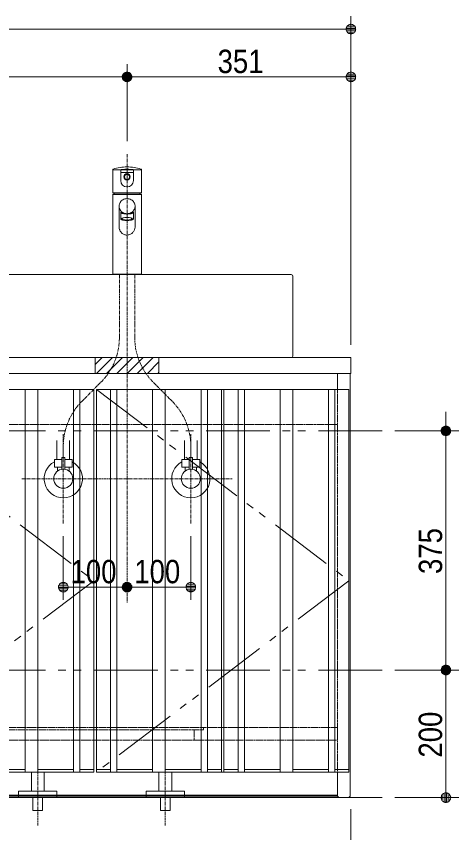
# Model space of a CAD drawing. Units: millimetres, scale not verified. Extents: x -6062 to 6062, y -3045 to 3045.
# Drawn here: x -4646 to -3952, y -2125 to -845 of the extents above; entities that cross this region are included whole.
import ezdxf
from ezdxf.enums import TextEntityAlignment as Align

# ---------------------------------------------------------------- set-up
doc = ezdxf.new("R2010")
doc.units = ezdxf.units.MM
doc.header["$LTSCALE"] = 20
for name, pattern in [('CHAIN1', [8, 5, -1, 1, -1]), ('DASHED1', [1.8, 1.2, -0.6]), ('DOUBLE_CHAIN1', [8.8, 5, -1, 0.6, -0.6, 0.6, -1])]:
    doc.linetypes.add(name, pattern=pattern)
for name, color, linetype, lineweight in [('0-1_5ボウル・キャビネット', 7, 'Continuous', 9), ('0-2_2寸法-1', 7, 'Continuous', 9), ('0-3_0', 7, 'Continuous', 9), ('0-4_2寸法-2', 7, 'Continuous', 9), ('0-5_4給排水', 7, 'Continuous', 9)]:
    doc.layers.add(name, color=color, linetype=linetype, lineweight=lineweight)
doc.styles.add('ＭＳ Ｐゴシック', font='')
doc.styles.get('ＭＳ Ｐゴシック').set_extended_font_data('MS PGothic')

# ---------------------------------------------------------------- blocks, each defined once
blk = doc.blocks.new('_Dot')
at = {"layer": '0-3_0'}
for p, q in [((-10, 0), (-20, 0)), ((9.78, 2), (-9.78, 2)), ((7.99, 6), (-7.99, 6)), ((9.16, -3.98), (-9.16, -3.98)), ((6, -7.98), (-6, -7.98))]:
    blk.add_line(p, q, dxfattribs=at)
for points in [[(10, 0), (9.92, 1.25), (9.69, 2.49), (9.3, 3.68), (8.76, 4.82), (8.09, 5.88), (7.29, 6.85), (6.37, 7.71), (5.36, 8.44), (4.26, 9.05), (3.09, 9.51), (1.87, 9.82), (0.63, 9.98), (-0.63, 9.98), (-1.87, 9.82), (-3.09, 9.51), (-4.26, 9.05), (-5.36, 8.44), (-6.37, 7.71), (-7.29, 6.85), (-8.09, 5.88), (-8.76, 4.82), (-9.3, 3.68), (-9.69, 2.49), (-9.92, 1.25), (-10, 0), (0, 0)], [(-10, 0), (-9.92, -1.25), (-9.69, -2.49), (-9.3, -3.68), (-8.76, -4.82), (-8.09, -5.88), (-7.29, -6.85), (-6.37, -7.71), (-5.36, -8.44), (-4.26, -9.05), (-3.09, -9.51), (-1.87, -9.82), (-0.63, -9.98), (0.63, -9.98), (1.87, -9.82), (3.09, -9.51), (4.26, -9.05), (5.36, -8.44), (6.37, -7.71), (7.29, -6.85), (8.09, -5.88), (8.76, -4.82), (9.3, -3.68), (9.69, -2.49), (9.92, -1.25), (10, 0), (0, 0)]]:
    blk.add_lwpolyline(points, close=True, dxfattribs=at)
blk = doc.blocks.new('グループ-15')
at = {"layer": '0-1_5ボウル・キャビネット', "linetype": 'DASHED1'}
for p, q in [((-70300, -28600), (-70300, -40600)), ((-47100, -28600), (-47100, -40600)), ((-70300, -29700), (-47100, -29700)), ((-65800, -39600), (-51600, -39600))]:
    blk.add_line(p, q, dxfattribs=at)
for points in [[(-70300, -39600), (-65800, -39600), (-65800, -39280), (-66100, -39280), (-66100, -39200), (-70300, -39200)], [(-66100, -39200), (-51300, -39200), (-51300, -39280), (-66100, -39280)], [(-51300, -39280), (-51600, -39280), (-51600, -39600), (-47100, -39600), (-47100, -39200), (-51300, -39200)]]:
    blk.add_lwpolyline(points, close=True, dxfattribs=at)
blk = doc.blocks.new('グループ-16')
at = {"layer": '0-1_5ボウル・キャビネット'}
blk.add_line((-70300, -41360), (-47100, -41360), dxfattribs=at)
for points in [[(-70720, -27600), (-46680, -27600), (-46680, -28100), (-70720, -28100)], [(-70660, -28600), (-62740, -28600), (-62740, -40600), (-70660, -40600)], [(-62660, -28600), (-54740, -28600), (-54740, -40600), (-62660, -40600)], [(-46740, -40600), (-54660, -40600), (-54660, -28600), (-46740, -28600)]]:
    blk.add_lwpolyline(points, close=True, dxfattribs=at)
for points in [[(-70300, -28600), (-70300, -28100), (-70700, -28100), (-70700, -41360), (-70660, -41400), (-70340, -41400), (-70300, -41360), (-70300, -40600)], [(-47100, -28600), (-47100, -28100), (-46700, -28100), (-46700, -41360), (-46740, -41400), (-47060, -41400), (-47100, -41360), (-47100, -40600)]]:
    blk.add_lwpolyline(points, dxfattribs=at)
blk = doc.blocks.new('グループ-17')
at = {"layer": '0-1_5ボウル・キャビネット'}
for p, q in [((-70220, -28600), (-70220, -40600)), ((-70020, -28600), (-70020, -40600)), ((-68900, -28600), (-68900, -40600)), ((-68500, -28600), (-68500, -40600)), ((-67380, -28600), (-67380, -40600)), ((-67180, -28600), (-67180, -40600)), ((-66740, -28600), (-66740, -40600)), ((-66660, -28600), (-66660, -40600)), ((-66220, -28600), (-66220, -40600)), ((-66020, -28600), (-66020, -40600)), ((-64900, -28600), (-64900, -40600)), ((-64500, -28600), (-64500, -40600)), ((-63380, -28600), (-63380, -40600)), ((-63180, -28600), (-63180, -40600)), ((-62220, -28600), (-62220, -40600)), ((-62020, -28600), (-62020, -40600)), ((-60900, -28600), (-60900, -40600)), ((-60500, -28600), (-60500, -40600)), ((-59380, -28600), (-59380, -40600)), ((-59180, -28600), (-59180, -40600)), ((-58740, -28600), (-58740, -40600)), ((-58660, -28600), (-58660, -40600)), ((-58220, -28600), (-58220, -40600)), ((-58020, -28600), (-58020, -40600)), ((-56900, -28600), (-56900, -40600)), ((-56500, -28600), (-56500, -40600)), ((-55380, -28600), (-55380, -40600)), ((-55180, -28600), (-55180, -40600)), ((-54220, -28600), (-54220, -40600)), ((-54020, -28600), (-54020, -40600)), ((-52900, -28600), (-52900, -40600)), ((-52500, -28600), (-52500, -40600)), ((-51380, -28600), (-51380, -40600)), ((-51180, -28600), (-51180, -40600)), ((-50740, -28600), (-50740, -40600)), ((-50660, -28600), (-50660, -40600)), ((-50220, -28600), (-50220, -40600)), ((-50020, -28600), (-50020, -40600)), ((-48900, -28600), (-48900, -40600)), ((-48500, -28600), (-48500, -40600)), ((-47380, -28600), (-47380, -40600)), ((-47180, -28600), (-47180, -40600)), ((-70660, -40520), (-70220, -40520)), ((-70020, -40520), (-68900, -40520)), ((-68500, -40520), (-67380, -40520)), ((-67180, -40520), (-66740, -40520)), ((-66660, -40520), (-66220, -40520)), ((-66020, -40520), (-64900, -40520)), ((-64500, -40520), (-63380, -40520)), ((-63180, -40520), (-62740, -40520)), ((-62220, -40520), (-62660, -40520)), ((-60900, -40520), (-62020, -40520)), ((-59380, -40520), (-60500, -40520)), ((-58740, -40520), (-59180, -40520)), ((-58220, -40520), (-58660, -40520)), ((-56900, -40520), (-58020, -40520)), ((-55380, -40520), (-56500, -40520)), ((-54740, -40520), (-55180, -40520)), ((-54220, -40520), (-54660, -40520)), ((-52900, -40520), (-54020, -40520)), ((-51380, -40520), (-52500, -40520)), ((-50740, -40520), (-51180, -40520)), ((-50220, -40520), (-50660, -40520)), ((-48900, -40520), (-50020, -40520)), ((-47380, -40520), (-48500, -40520)), ((-46740, -40520), (-47180, -40520))]:
    blk.add_line(p, q, dxfattribs=at)
blk = doc.blocks.new('グループ-18')
at = {"layer": '0-1_5ボウル・キャビネット'}
blk.add_line((-70300, -41320), (-47100, -41320), dxfattribs=at)
for name in ['グループ-16', 'グループ-17', 'グループ-15']:
    blk.add_blockref(name, (0, 0), dxfattribs=at)
blk = doc.blocks.new('グループ-20')
at = {"layer": '0-1_5ボウル・キャビネット'}
for p, q in [((-68900, -27550), (-68900, -25050)), ((-68850, -25000), (-48550, -25000)), ((-48500, -25050), (-48500, -27550)), ((-48550, -27600), (-68850, -27600))]:
    blk.add_line(p, q, dxfattribs=at)
at = {"layer": '0-1_5ボウル・キャビネット', "linetype": 'DASHED1'}
blk.add_lwpolyline([(-59340, -27300), (-59200, -27440), (-59200, -27600), (-58200, -27600), (-58200, -27440), (-58060, -27300)], dxfattribs=at)
at = {"layer": '0-1_5ボウル・キャビネット'}
for centre, start, end in [((-68850, -25050), 90, 180), ((-48550, -25050), 0, 90), ((-68850, -27550), 180, 270), ((-48550, -27550), 270, 0)]:
    blk.add_arc(centre, 50, start, end, dxfattribs=at)
blk = doc.blocks.new('止水栓_正面_W100')
at = {"layer": '0-5_4給排水', "linetype": 'CHAIN1'}
for p, q in [((-2000, -1400), (-2000, 1400)), ((2000, -1400), (2000, 1400)), ((-3300, 0), (3300, 0))]:
    blk.add_line(p, q, dxfattribs=at)
at = {"layer": '0-5_4給排水'}
for p, q in [((-2200, 600), (-2200, 1200)), ((-1800, 600), (-1800, 1200)), ((1800, 600), (1800, 1200)), ((2200, 600), (2200, 1200))]:
    blk.add_line(p, q, dxfattribs=at)
for points in [[(-2050, 360), (-2280, 360), (-2280, 600), (-2050, 600)], [(-1720, 360), (-1950, 360), (-1950, 600), (-1720, 600)], [(1950, 360), (1720, 360), (1720, 600), (1950, 600)], [(2280, 360), (2050, 360), (2050, 600), (2280, 600)]]:
    blk.add_lwpolyline(points, close=True, dxfattribs=at)
for points in [[(-2050, 295.8), (-2050, 660), (-1950, 660), (-1950, 295.8)], [(1950, 295.8), (1950, 660), (2050, 660), (2050, 295.8)], [(-2050, 360), (-2180, 360), (-2180, 240)], [(-1820, 240), (-1820, 360), (-1950, 360)], [(1950, 360), (1820, 360), (1820, 240)], [(2180, 240), (2180, 360), (2050, 360)]]:
    blk.add_lwpolyline(points, dxfattribs=at)
for centre in [(-2000, 0), (2000, 0)]:
    blk.add_circle(centre, 300, dxfattribs=at)
for centre in [(-2000, 0), (2000, 0)]:
    blk.add_arc(centre, 600, 117.81814, 62.18186, dxfattribs=at)
blk = doc.blocks.new('グループ-24')
at = {"layer": '0-5_4給排水', "linetype": 'CHAIN1'}
for p, q in [((-53700, -21220), (-53700, -35300)), ((-55700, -30800), (-55700, -30386.1)), ((-51700, -30800), (-51700, -30386.1))]:
    blk.add_line(p, q, dxfattribs=at)
at = {"layer": '0-5_4給排水'}
for p, q in [((-54150, -21709.4), (-54150, -22425)), ((-53250, -22425), (-53250, -21709.4)), ((-53500, -21795.4), (-53900, -21795.4)), ((-53250, -22486), (-54150, -22486)), ((-54140, -22435), (-53260, -22435)), ((-54104.9, -22480), (-54101, -22435.3)), ((-53295.1, -22480), (-53299, -22435)), ((-53250, -24990), (-54150, -24990))]:
    blk.add_line(p, q, dxfattribs=at)
for points in [[(-53256, -21715), (-53700, -21715), (-54144, -21715)], [(-53900, -22049), (-53900, -21715), (-53899.6, -21713.9), (-53898.2, -21712.6), (-53895.8, -21711.4), (-53892, -21710)], [(-53892, -21710), (-53888.2, -21709), (-53883.4, -21708), (-53877.7, -21706.9), (-53870.8, -21705.8), (-53862.8, -21704.7), (-53853.7, -21703.7), (-53843.4, -21702.7), (-53831.8, -21701.7), (-53819, -21700.8), (-53804.8, -21699.9), (-53789.3, -21699.2), (-53772.8, -21698.5), (-53755.5, -21698), (-53737.4, -21697.6), (-53718.8, -21697.4), (-53700, -21697.3), (-53681.2, -21697.4), (-53662.7, -21697.6), (-53644.7, -21698), (-53627.3, -21698.5), (-53610.9, -21699.2), (-53595.7, -21699.9), (-53581.7, -21700.8), (-53568.8, -21701.7), (-53557.2, -21702.6), (-53546.6, -21703.7), (-53537.3, -21704.7), (-53529.2, -21705.8), (-53522.4, -21706.9), (-53516.6, -21707.9), (-53511.8, -21709), (-53508, -21710), (-53504.2, -21711.4), (-53501.8, -21712.6), (-53500.4, -21713.9), (-53500, -21715), (-53500, -22049)], [(-53950, -22853), (-53949.1, -22832.4), (-53945.9, -22810.2), (-53940, -22786.6), (-53930.8, -22761.8), (-53917.6, -22736.3), (-53900, -22710.8), (-53881, -22689.5), (-53858.4, -22669.6), (-53832.1, -22651.7), (-53802.4, -22636.8), (-53770, -22625.4), (-53735.5, -22618.4), (-53700, -22616), (-53664.5, -22618.4), (-53630, -22625.4), (-53597.6, -22636.8), (-53567.9, -22651.7), (-53541.6, -22669.6), (-53519, -22689.5), (-53500, -22710.8), (-53482.4, -22736.3), (-53469.2, -22761.8), (-53460, -22786.6), (-53454.1, -22810.2), (-53450.9, -22832.4), (-53450, -22853), (-53450, -23500), (-53450.7, -23518.7), (-53452.8, -23538.7), (-53456.8, -23559.9), (-53462.9, -23582.1), (-53469.5, -23600.1), (-53477.7, -23618.4), (-53487.8, -23636.9), (-53500, -23655.3), (-53514.6, -23673.6), (-53531.4, -23691.1), (-53550.5, -23707.4), (-53571.8, -23722.2)], [(-53571.8, -23722.2), (-53595.1, -23734.9), (-53619.7, -23745.1), (-53645.7, -23752.6), (-53672.6, -23757.3), (-53700, -23758.8), (-53723.3, -23757.7), (-53746.3, -23754.3), (-53768.7, -23748.9), (-53790.2, -23741.4), (-53810.6, -23732.1), (-53829.8, -23721.2), (-53850.6, -23706.6), (-53869.3, -23690.5), (-53885.7, -23673.3), (-53900, -23655.3), (-53912.4, -23636.6), (-53922.6, -23617.8), (-53930.9, -23599.1), (-53937.5, -23580.8), (-53942.5, -23563), (-53946.9, -23540.7), (-53949.3, -23519.7), (-53950, -23500), (-53950, -22847.8)], [(-53450, -22853), (-53450.9, -22873.5), (-53454.1, -22895.7), (-53460, -22919.3), (-53469.2, -22944.1), (-53482.4, -22969.6), (-53500, -22995.1), (-53519, -23016.4), (-53541.6, -23036.3), (-53567.9, -23054.2), (-53597.6, -23069.1), (-53630, -23080.5), (-53664.5, -23087.5), (-53700, -23089.9), (-53735.5, -23087.5), (-53770, -23080.5), (-53802.4, -23069.1), (-53832.1, -23054.2), (-53858.4, -23036.3), (-53881, -23016.4), (-53900, -22995.1), (-53917.6, -22969.6), (-53930.8, -22944.1), (-53940, -22919.3), (-53945.9, -22895.7), (-53949.1, -22873.5), (-53950, -22853)], [(-53899.6, -23042.1), (-53900, -23038.1), (-53900, -23248.7), (-53899.6, -23252), (-53898.2, -23255.5), (-53895.8, -23259.3), (-53892, -23263.2), (-53888.2, -23266.2), (-53883.4, -23269.3), (-53877.6, -23272.4), (-53870.8, -23275.6), (-53862.7, -23278.8), (-53853.4, -23281.9), (-53842.8, -23284.9), (-53831.2, -23287.7), (-53818.3, -23290.4), (-53804.3, -23292.8), (-53789.1, -23295), (-53772.7, -23296.9), (-53755.3, -23298.4), (-53737.3, -23299.5), (-53718.8, -23300.2), (-53700, -23300.4), (-53681.2, -23300.2), (-53662.6, -23299.5), (-53644.5, -23298.4), (-53627.2, -23296.9), (-53610.7, -23295), (-53595.2, -23292.8), (-53581, -23290.3), (-53568.2, -23287.6), (-53556.6, -23284.7), (-53546.3, -23281.8), (-53537.2, -23278.7), (-53529.2, -23275.6), (-53522.3, -23272.4), (-53516.6, -23269.3), (-53511.8, -23266.2), (-53508, -23263.2), (-53504.2, -23259.3)], [(-53504.2, -23259.3), (-53501.8, -23255.5), (-53500.4, -23252), (-53500, -23248.7), (-53500, -23038.1), (-53500.4, -23042.1), (-53501.8, -23046.3), (-53504.2, -23050.7), (-53508, -23055.3), (-53512.1, -23059.2), (-53517.2, -23063.1), (-53523.5, -23067.1), (-53531.1, -23071), (-53540, -23075), (-53549.6, -23078.6), (-53560.4, -23082.2), (-53572.5, -23085.5), (-53585.9, -23088.6), (-53600.4, -23091.4), (-53616.1, -23093.9), (-53635.7, -23096.4), (-53656.5, -23098.1), (-53678.1, -23099.2), (-53700, -23099.6), (-53722.3, -23099.2), (-53744.2, -23098.1), (-53765.4, -23096.2), (-53785.3, -23093.7), (-53803.9, -23090.7), (-53817.3, -23087.9), (-53829.6, -23084.9), (-53840.9, -23081.8), (-53851, -23078.4), (-53860, -23075), (-53868.9, -23071), (-53876.5, -23067.1), (-53882.8, -23063.1), (-53887.9, -23059.2), (-53892, -23055.3), (-53895.8, -23050.7)], [(-53895.8, -23050.7), (-53898.2, -23046.3), (-53899.6, -23042.1)]]:
    blk.add_lwpolyline(points, dxfattribs=at)
blk.add_lwpolyline([(-53700, -22480), (-54144, -22480), (-54150, -22486), (-54150, -24990), (-54140, -25000), (-53260, -25000), (-53250, -24990), (-53250, -22486), (-53256, -22480)], close=True, dxfattribs=at)
at = {"layer": '0-5_4給排水', "linetype": 'CHAIN1'}
for points in [[(-53940, -26966), (-53940, -26552.1), (-53940, -25000)], [(-53460, -26966), (-53460, -26552.1), (-53460, -25000)], [(-55120.8, -28979.4), (-55035.3, -28893.1), (-54604.7, -28459), (-54519.2, -28372.7)], [(-52279.2, -28979.4), (-52364.7, -28893.1), (-52795.3, -28459), (-52880.8, -28372.7)]]:
    blk.add_lwpolyline(points, dxfattribs=at)
at = {"layer": '0-5_4給排水'}
for centre, radius in [((-53700, -21935), 100), ((-53700, -21935.2), 80)]:
    blk.add_circle(centre, radius, dxfattribs=at)
for centre, radius, start, end in [((-54130, -21709.4), 20, 144.07763, 180), ((-54144, -21721), 6, 134.99997, 180), ((-54144, -21721), 6, 90, 135), ((-54130, -21709.4), 20, 108.15528, 144.07763), ((-53700, -23020.7), 1400, 90, 108.15533), ((-53700, -23020.7), 1400, 71.84462, 90), ((-53270, -21709.4), 20, 35.92229, 71.84461), ((-53256, -21721), 6, 44.99997, 90), ((-53270, -21709.4), 20, 0, 35.92211), ((-53256, -21721), 6, 0, 44.99998), ((-53700, -22049), 200, 180, 270), ((-53700, -22049), 200, 270, 0), ((-54140, -22425), 10, 180, 224.99998), ((-54140, -22425), 10, 224.99997, 270), ((-53260, -22425), 10, 270, 315), ((-53260, -22425), 10, 314.99997, 0)]:
    blk.add_arc(centre, radius, start, end, dxfattribs=at)
at = {"layer": '0-5_4給排水', "linetype": 'CHAIN1'}
for centre, start, end in [((-55937.8, -26966), 315.24135, 0), ((-51462.2, -26966), 180, 224.75865), ((-53702.2, -30386.1), 135.24135, 180), ((-53697.8, -30386.1), 0, 44.75865)]:
    blk.add_arc(centre, 1997.8, start, end, dxfattribs=at)
at = {"layer": '0-5_4給排水'}
for major_axis, ratio in [((175, 0), 0.257265), ((155, 0), 0.258819)]:
    blk.add_ellipse((-53700, -23249.7), major_axis=major_axis, ratio=ratio, dxfattribs=at)
blk.add_blockref('止水栓_正面_W100', (-53700, -31400), dxfattribs=at)
blk = doc.blocks.new('グループ-25')
at = {"layer": '0-5_4給排水', "linetype": 'CHAIN1'}
for p, q in [((-56500, -40100), (-56500, -42300)), ((-52500, -40100), (-52500, -42300))]:
    blk.add_line(p, q, dxfattribs=at)
at = {"layer": '0-5_4給排水'}
for points in [[(-56300, -40600), (-56300, -41200), (-56700, -41200), (-56700, -40600)], [(-52300, -40600), (-52300, -41200), (-52700, -41200), (-52700, -40600)]]:
    blk.add_lwpolyline(points, dxfattribs=at)
for points in [[(-55900, -41400), (-57100, -41400), (-57100, -41200), (-55900, -41200)], [(-51900, -41400), (-53100, -41400), (-53100, -41200), (-51900, -41200)], [(-56350, -41800), (-56650, -41800), (-56650, -41400), (-56350, -41400)], [(-52350, -41800), (-52650, -41800), (-52650, -41400), (-52350, -41400)]]:
    blk.add_lwpolyline(points, close=True, dxfattribs=at)

msp = doc.modelspace()

# ---------------------------------------------------------------- linework, layer by layer
at = {"layer": '0-1_5ボウル・キャビネット'}
for p, q in [((-4522.5, -1391), (-4511.5, -1380)), ((-4520.5, -1405), (-4495.5, -1380)), ((-4504.5, -1405), (-4479.5, -1380)), ((-4488.5, -1405), (-4463.5, -1380)), ((-4472.5, -1405), (-4447.5, -1380)), ((-4456.5, -1405), (-4431.5, -1380)), ((-4440.5, -1405), (-4422.5, -1387)), ((-4424.5, -1405), (-4422.5, -1403)), ((-5372.5, -2070), (-4072.5, -2070))]:
    msp.add_line(p, q, dxfattribs=at)
at = {"layer": '0-1_5ボウル・キャビネット', "linetype": 'DOUBLE_CHAIN1'}
for p, q in [((-4072.5, -1495), (-5372.5, -1495)), ((-4072.5, -1870), (-5372.5, -1870))]:
    msp.add_line(p, q, dxfattribs=at)
at = {"layer": '0-1_5ボウル・キャビネット'}
msp.add_lwpolyline([(-4422.5, -1405), (-4522.5, -1405), (-4522.5, -1380), (-4422.5, -1380)], close=True, dxfattribs=at)
at = {"layer": '0-1_5ボウル・キャビネット', "linetype": 'DASHED1'}
msp.add_lwpolyline([(-4422.5, -1405), (-4522.5, -1405), (-4522.5, -1380), (-4422.5, -1380)], close=True, dxfattribs=at)
at = {"layer": '0-1_5ボウル・キャビネット', "linetype": 'DOUBLE_CHAIN1'}
for points in [[(-4920.5, -1430), (-4524.5, -1730), (-4920.5, -2030)], [(-4520.5, -1430), (-4124.5, -1730), (-4520.5, -2030)]]:
    msp.add_lwpolyline(points, dxfattribs=at)
at = {"layer": '0-2_2寸法-1'}
for p, q in [((-4121.5, -920), (-4121.5, -845)), ((-4136.51, -865), (-5308.49, -865)), ((-4472.5, -1041), (-4472.5, -920)), ((-4472.5, -1041), (-4472.5, -920)), ((-4121.5, -1360), (-4121.5, -920)), ((-4487.51, -940), (-4957.49, -940)), ((-4136.51, -940), (-4457.49, -940)), ((-4052.5, -1495), (-3952.5, -1495)), ((-3972.5, -1854.99), (-3972.5, -1510.01)), ((-4572.5, -1660), (-4572.5, -1760)), ((-4372.5, -1660), (-4372.5, -1760)), ((-4472.5, -1720), (-4472.3, -1720)), ((-4472.5, -1720), (-4472.3, -1720)), ((-4487.51, -1740), (-4557.49, -1740)), ((-4457.49, -1740), (-4387.51, -1740)), ((-4052.5, -1870), (-3952.5, -1870)), ((-4052.5, -1870), (-3952.5, -1870)), ((-3972.5, -1885.01), (-3972.5, -2054.99)), ((-4052.5, -2070), (-3952.5, -2070)), ((-4121.5, -2088), (-4121.5, -2335))]:
    msp.add_line(p, q, dxfattribs=at)
at = {"layer": '0-4_2寸法-2'}
for p, q in [((-3972.5, -1479.99), (-3972.5, -1464.99)), ((-4052.5, -1495), (-3952.5, -1495)), ((-3972.5, -1870), (-3972.5, -1495)), ((-4052.5, -1870), (-3952.5, -1870)), ((-3972.5, -1885.01), (-3972.5, -1900.01))]:
    msp.add_line(p, q, dxfattribs=at)

# ---------------------------------------------------------------- block references
at = {"layer": '0-1_5ボウル・キャビネット', "xscale": 0.05, "yscale": 0.05}
for name in ['グループ-20', 'グループ-18']:
    msp.add_blockref(name, (-1787.5, 0), dxfattribs=at)
at = {"layer": '0-2_2寸法-1', "xscale": 0.7503418, "yscale": 0.7503418}
for p in [(-4121.5, -865), (-4472.5, -940), (-4121.5, -940), (-4472.5, -1740), (-4372.5, -1740)]:
    msp.add_blockref('_Dot', p, dxfattribs=at)
for p, rotation in [((-4472.5, -940), 180), ((-3972.5, -1495), 90), ((-4572.5, -1740), 180), ((-4472.5, -1740), 180), ((-3972.5, -1870), 270), ((-3972.5, -1870), 90), ((-3972.5, -2070), 270)]:
    msp.add_blockref('_Dot', p, dxfattribs=dict(at, rotation=rotation))
at = {"layer": '0-4_2寸法-2', "xscale": 0.7503418, "yscale": 0.7503418}
for p, rotation in [((-3972.5, -1495), 270), ((-3972.5, -1870), 90)]:
    msp.add_blockref('_Dot', p, dxfattribs=dict(at, rotation=rotation))
at = {"layer": '0-5_4給排水', "xscale": 0.05, "yscale": 0.05}
for name in ['グループ-24', 'グループ-25']:
    msp.add_blockref(name, (-1787.5, 0), dxfattribs=at)

# ---------------------------------------------------------------- texts
at = {"layer": '0-2_2寸法-1', "style": 'ＭＳ Ｐゴシック', "width": 0.9}
for s, p in [('351', (-4330.52, -944.96)), ('100', (-4561.11, -1744.96)), ('100', (-4461.11, -1744.96))]:
    msp.add_text(s, height=36.66, dxfattribs=at).set_placement(p, align=Align.BOTTOM_LEFT)
for s, p in [('375', (-3967.44, -1719.39)), ('200', (-3967.54, -2007.28))]:
    msp.add_text(s, height=36.66, rotation=90, dxfattribs=at).set_placement(p, align=Align.BOTTOM_LEFT)

doc.saveas('drawing.dxf')
